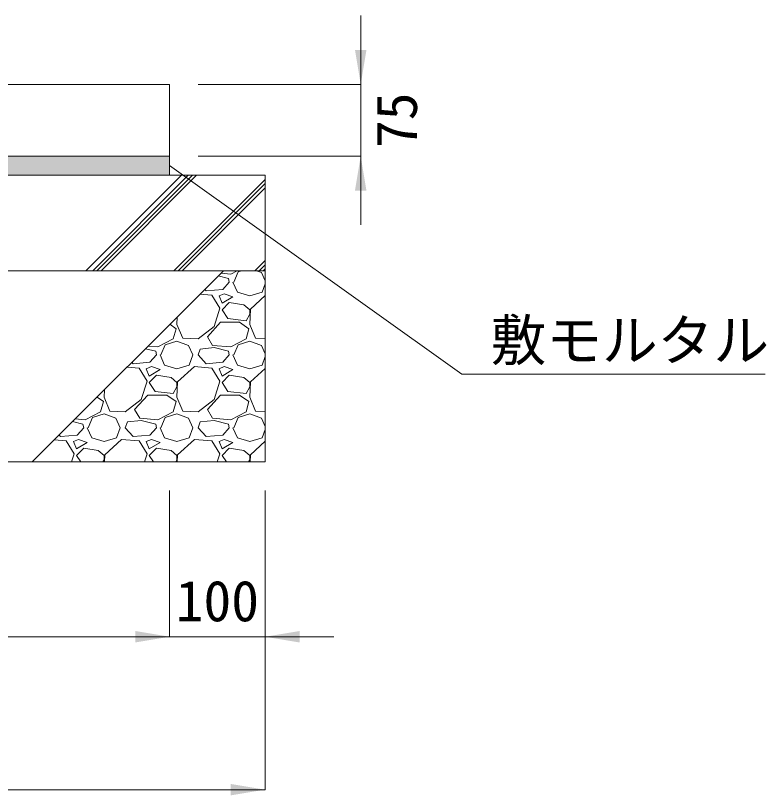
# Model space of a CAD drawing. Units: millimetres at full size, sheet at 1:40. Extents: x 221193 to 264773, y 874627 to 883926.
# Drawn here: x 225862 to 226647, y 879090 to 879905 of the extents above; entities that cross this region are included whole.
import ezdxf
from ezdxf.enums import TextEntityAlignment as Align

# ---------------------------------------------------------------- set-up
doc = ezdxf.new("R2010")
doc.units = ezdxf.units.MM
doc.header["$LTSCALE"] = 40
for name, color, linetype, lineweight in [('0_2', 7, 'Continuous', 15), ('ハッチング', 7, 'Continuous', 5), ('寸法線', 7, 'Continuous', 13), ('引出線', 4, 'Continuous', 9), ('本体', 2, 'Continuous', 20), ('補助線', 8, 'Continuous', 13)]:
    doc.layers.add(name, color=color, linetype=linetype, lineweight=lineweight)
doc.layers.add('ハッチング_モルタル', color=30, linetype='Continuous')
doc.styles.add('ＭＳ ゴシック', font='')
doc.styles.get('ＭＳ ゴシック').set_extended_font_data('MS Gothic')

# ---------------------------------------------------------------- blocks, each defined once
blk = doc.blocks.new('filled_arrow')
at = {"color": 0, "linetype": 'Continuous', "lineweight": -2}
blk.add_solid([(7.5, 1.25), (0, 0), (7.5, -1.25)], dxfattribs=at)

msp = doc.modelspace()

# ---------------------------------------------------------------- hatches: boundary and pattern name
at = {"layer": 'ハッチング'}
h = msp.add_hatch(dxfattribs=at)
h.set_pattern_fill('USER', color=256, style=0, pattern_type=2)
h.set_pattern_definition([(45, (120055.04, 889066.03), (-42.42641, 42.42641), []), (45, (120059.39, 889066.03), (-42.42641, 42.42641), []), (45, (120063.74, 889066.03), (-42.42641, 42.42641), [])])
h.paths.add_polyline_path([(226122.83, 879638.46), (226122.83, 879738.46), (226035.33, 879738.46), (225935.33, 879638.46)])
at = {"layer": 'ハッチング_モルタル'}
msp.add_hatch(color=256, dxfattribs=at).paths.add_polyline_path([(225272.83, 879758.46), (225272.83, 879738.46), (226022.83, 879738.46), (226022.83, 879758.46)])

# ---------------------------------------------------------------- linework, layer by layer
at = {"layer": '0_2', "lineweight": 13}
for p, q in [((226022.83, 879758.46), (226022.83, 879738.46)), ((226122.83, 879738.46), (226122.83, 879438.46))]:
    msp.add_line(p, q, dxfattribs=at)
at = {"layer": '0_2'}
for p, q in [((225172.83, 879738.46), (226122.83, 879738.46)), ((225172.83, 879638.46), (226122.83, 879638.46)), ((226122.83, 879438.46), (225172.83, 879438.46))]:
    msp.add_line(p, q, dxfattribs=at)
at = {"layer": 'ハッチング'}
for p, q in [((226093.43, 879638.46), (226086.87, 879635.02)), ((226089.92, 879626.64), (226094.49, 879637.31)), ((226094.49, 879637.31), (226098.17, 879638.46)), ((226113.78, 879638.46), (226118.88, 879636.55)), ((226118.88, 879636.55), (226122.83, 879627.97)), ((226084.59, 879630.45), (226073.78, 879633.15)), ((226086.87, 879635.02), (226076.48, 879635.86)), ((226085.35, 879626.64), (226084.59, 879630.45)), ((226085.35, 879626.64), (226078.49, 879619.02)), ((226089.16, 879626.64), (226093.73, 879615.97)), ((226119.64, 879615.97), (226122.83, 879624.92)), ((226067.06, 879612.93), (226054.59, 879613.97)), ((226060.96, 879617.5), (226059.61, 879618.98)), ((226078.49, 879619.02), (226060.96, 879617.5)), ((226075.44, 879599.21), (226067.06, 879612.93)), ((226080.01, 879614.45), (226074.68, 879612.16)), ((226074.68, 879612.16), (226077.73, 879604.54)), ((226089.16, 879611.4), (226080.01, 879614.45)), ((226093.73, 879615.97), (226106.68, 879612.16)), ((226106.68, 879612.16), (226119.64, 879615.97)), ((226122.83, 879612.5), (226107.45, 879598.45)), ((226077.73, 879604.54), (226089.16, 879611.4)), ((226085.35, 879605.31), (226077.73, 879597.69)), ((226100.59, 879603.02), (226085.35, 879605.31)), ((226069.35, 879580.16), (226075.44, 879599.21)), ((226077.73, 879597.69), (226083.82, 879588.54)), ((226106.68, 879597.69), (226100.59, 879603.02)), ((226107.45, 879598.45), (226106.68, 879582.45)), ((226106.68, 879593.11), (226106.68, 879597.69)), ((226030.85, 879590.23), (226030.48, 879582.45)), ((226083.82, 879588.54), (226102.87, 879586.26)), ((226102.87, 879586.26), (226106.68, 879593.11)), ((226023.09, 879582.47), (226029.72, 879577.87)), ((226030.48, 879582.45), (226036.58, 879567.97)), ((226052.58, 879567.21), (226069.35, 879580.16)), ((226062.49, 879569.49), (226076.2, 879584.73)), ((226076.2, 879584.73), (226096.02, 879584.73)), ((226096.02, 879584.73), (226105.92, 879577.87)), ((226106.68, 879582.45), (226112.78, 879567.97)), ((226029.72, 879577.87), (226026.67, 879567.21)), ((226105.92, 879577.87), (226102.87, 879567.21)), ((226026.67, 879567.21), (226010.67, 879558.82)), ((226018.29, 879561.11), (226030.48, 879564.92)), ((226030.48, 879564.92), (226042.68, 879560.35)), ((226036.58, 879567.97), (226052.58, 879567.21)), ((226067.82, 879560.35), (226062.49, 879569.49)), ((226102.87, 879567.21), (226086.87, 879558.82)), ((226094.49, 879561.11), (226106.68, 879564.92)), ((226106.68, 879564.92), (226118.88, 879560.35)), ((226112.78, 879567.97), (226122.83, 879567.49)), ((226008.39, 879554.25), (225997.58, 879556.95)), ((226010.67, 879558.82), (226000.28, 879559.66)), ((226013.72, 879550.44), (226018.29, 879561.11)), ((226042.68, 879560.35), (226047.25, 879550.44)), ((226052.58, 879550.44), (226054.87, 879556.54)), ((226069.35, 879558.06), (226054.87, 879556.54)), ((226086.87, 879558.82), (226067.82, 879560.35)), ((226084.59, 879554.25), (226069.35, 879558.06)), ((226089.92, 879550.44), (226094.49, 879561.11)), ((226118.88, 879560.35), (226122.83, 879551.77)), ((226009.15, 879550.44), (226002.29, 879542.82)), ((226009.15, 879550.44), (226008.39, 879554.25)), ((226012.96, 879550.44), (226017.53, 879539.77)), ((226043.44, 879539.77), (226047.25, 879550.44)), ((226060.96, 879541.3), (226052.58, 879550.44)), ((226085.35, 879550.44), (226078.49, 879542.82)), ((226085.35, 879550.44), (226084.59, 879554.25)), ((226089.16, 879550.44), (226093.73, 879539.77)), ((226119.64, 879539.77), (226122.83, 879548.72)), ((225984.76, 879541.3), (225983.41, 879542.78)), ((226002.29, 879542.82), (225984.76, 879541.3)), ((226003.81, 879538.25), (225998.48, 879535.96)), ((226012.96, 879535.2), (226003.81, 879538.25)), ((226017.53, 879539.77), (226030.48, 879535.96)), ((226030.48, 879535.96), (226043.44, 879539.77)), ((226048.77, 879538.25), (226031.25, 879522.25)), ((226067.06, 879536.73), (226048.77, 879538.25)), ((226078.49, 879542.82), (226060.96, 879541.3)), ((226080.01, 879538.25), (226074.68, 879535.96)), ((226089.16, 879535.2), (226080.01, 879538.25)), ((226093.73, 879539.77), (226106.68, 879535.96)), ((226106.68, 879535.96), (226119.64, 879539.77)), ((225990.86, 879536.73), (225978.39, 879537.77)), ((225999.24, 879523.01), (225990.86, 879536.73)), ((225998.48, 879535.96), (226001.53, 879528.34)), ((226001.53, 879528.34), (226012.96, 879535.2)), ((226075.44, 879523.01), (226067.06, 879536.73)), ((226074.68, 879535.96), (226077.73, 879528.34)), ((226077.73, 879528.34), (226089.16, 879535.2)), ((226122.83, 879536.3), (226107.45, 879522.25)), ((225993.15, 879503.96), (225999.24, 879523.01)), ((226009.15, 879529.11), (226001.53, 879521.49)), ((226024.39, 879526.82), (226009.15, 879529.11)), ((226030.48, 879521.49), (226024.39, 879526.82)), ((226031.25, 879522.25), (226030.48, 879506.25)), ((226069.35, 879503.96), (226075.44, 879523.01)), ((226085.35, 879529.11), (226077.73, 879521.49)), ((226100.59, 879526.82), (226085.35, 879529.11)), ((226106.68, 879521.49), (226100.59, 879526.82)), ((226107.45, 879522.25), (226106.68, 879506.25)), ((225954.65, 879514.03), (225954.28, 879506.25)), ((226001.53, 879521.49), (226007.62, 879512.34)), ((226026.67, 879510.06), (226030.48, 879516.91)), ((226030.48, 879516.91), (226030.48, 879521.49)), ((226077.73, 879521.49), (226083.82, 879512.34)), ((226102.87, 879510.06), (226106.68, 879516.91)), ((226106.68, 879516.91), (226106.68, 879521.49)), ((225946.89, 879506.27), (225953.52, 879501.67)), ((225954.28, 879506.25), (225960.38, 879491.77)), ((225986.29, 879493.29), (226000, 879508.53)), ((226000, 879508.53), (226019.82, 879508.53)), ((226007.62, 879512.34), (226026.67, 879510.06)), ((226019.82, 879508.53), (226029.72, 879501.67)), ((226030.48, 879506.25), (226036.58, 879491.77)), ((226062.49, 879493.29), (226076.2, 879508.53)), ((226076.2, 879508.53), (226096.02, 879508.53)), ((226083.82, 879512.34), (226102.87, 879510.06)), ((226096.02, 879508.53), (226105.92, 879501.67)), ((226106.68, 879506.25), (226112.78, 879491.77)), ((225953.52, 879501.67), (225950.47, 879491.01)), ((225976.38, 879491.01), (225993.15, 879503.96)), ((226029.72, 879501.67), (226026.67, 879491.01)), ((226052.58, 879491.01), (226069.35, 879503.96)), ((226105.92, 879501.67), (226102.87, 879491.01)), ((225950.47, 879491.01), (225934.47, 879482.62)), ((225960.38, 879491.77), (225976.38, 879491.01)), ((225991.62, 879484.15), (225986.29, 879493.29)), ((226026.67, 879491.01), (226010.67, 879482.62)), ((226036.58, 879491.77), (226052.58, 879491.01)), ((226067.82, 879484.15), (226062.49, 879493.29)), ((226102.87, 879491.01), (226086.87, 879482.62)), ((226112.78, 879491.77), (226122.83, 879491.29)), ((225934.47, 879482.62), (225924.08, 879483.46)), ((225937.52, 879474.24), (225942.09, 879484.91)), ((225942.09, 879484.91), (225954.28, 879488.72)), ((225954.28, 879488.72), (225966.48, 879484.15)), ((225966.48, 879484.15), (225971.05, 879474.24)), ((225993.15, 879481.86), (225978.67, 879480.34)), ((226010.67, 879482.62), (225991.62, 879484.15)), ((226008.39, 879478.05), (225993.15, 879481.86)), ((226013.72, 879474.24), (226018.29, 879484.91)), ((226018.29, 879484.91), (226030.48, 879488.72)), ((226030.48, 879488.72), (226042.68, 879484.15)), ((226042.68, 879484.15), (226047.25, 879474.24)), ((226069.35, 879481.86), (226054.87, 879480.34)), ((226086.87, 879482.62), (226067.82, 879484.15)), ((226084.59, 879478.05), (226069.35, 879481.86)), ((226089.92, 879474.24), (226094.49, 879484.91)), ((226094.49, 879484.91), (226106.68, 879488.72)), ((226106.68, 879488.72), (226118.88, 879484.15)), ((226118.88, 879484.15), (226122.83, 879475.57)), ((225932.19, 879478.05), (225921.38, 879480.75)), ((225932.95, 879474.24), (225926.09, 879466.62)), ((225932.95, 879474.24), (225932.19, 879478.05)), ((225936.76, 879474.24), (225941.33, 879463.57)), ((225967.24, 879463.57), (225971.05, 879474.24)), ((225976.38, 879474.24), (225978.67, 879480.34)), ((225984.76, 879465.1), (225976.38, 879474.24)), ((226009.15, 879474.24), (226002.29, 879466.62)), ((226009.15, 879474.24), (226008.39, 879478.05)), ((226012.96, 879474.24), (226017.53, 879463.57)), ((226043.44, 879463.57), (226047.25, 879474.24)), ((226052.58, 879474.24), (226054.87, 879480.34)), ((226060.96, 879465.1), (226052.58, 879474.24)), ((226085.35, 879474.24), (226078.49, 879466.62)), ((226085.35, 879474.24), (226084.59, 879478.05)), ((226089.16, 879474.24), (226093.73, 879463.57)), ((225908.56, 879465.1), (225907.21, 879466.58)), ((225926.09, 879466.62), (225908.56, 879465.1)), ((226002.29, 879466.62), (225984.76, 879465.1)), ((226078.49, 879466.62), (226060.96, 879465.1)), ((226119.64, 879463.57), (226122.83, 879472.52)), ((225914.66, 879460.53), (225902.19, 879461.57)), ((225923.04, 879446.81), (225914.66, 879460.53)), ((225927.61, 879462.05), (225922.28, 879459.76)), ((225922.28, 879459.76), (225925.33, 879452.14)), ((225925.33, 879452.14), (225936.76, 879459)), ((225936.76, 879459), (225927.61, 879462.05)), ((225941.33, 879463.57), (225954.28, 879459.76)), ((225954.28, 879459.76), (225967.24, 879463.57)), ((225972.57, 879462.05), (225955.05, 879446.05)), ((225990.86, 879460.53), (225972.57, 879462.05)), ((225999.24, 879446.81), (225990.86, 879460.53)), ((226003.81, 879462.05), (225998.48, 879459.76)), ((225998.48, 879459.76), (226001.53, 879452.14)), ((226001.53, 879452.14), (226012.96, 879459)), ((226012.96, 879459), (226003.81, 879462.05)), ((226017.53, 879463.57), (226030.48, 879459.76)), ((226030.48, 879459.76), (226043.44, 879463.57)), ((226048.77, 879462.05), (226031.25, 879446.05)), ((226067.06, 879460.53), (226048.77, 879462.05)), ((226075.44, 879446.81), (226067.06, 879460.53)), ((226080.01, 879462.05), (226074.68, 879459.76)), ((226074.68, 879459.76), (226077.73, 879452.14)), ((226077.73, 879452.14), (226089.16, 879459)), ((226089.16, 879459), (226080.01, 879462.05)), ((226093.73, 879463.57), (226106.68, 879459.76)), ((226106.68, 879459.76), (226119.64, 879463.57)), ((226122.83, 879460.1), (226107.45, 879446.05)), ((225932.95, 879452.91), (225925.33, 879445.29)), ((225948.19, 879450.62), (225932.95, 879452.91)), ((225954.28, 879445.29), (225948.19, 879450.62)), ((226009.15, 879452.91), (226001.53, 879445.29)), ((226024.39, 879450.62), (226009.15, 879452.91)), ((226030.48, 879445.29), (226024.39, 879450.62)), ((226085.35, 879452.91), (226077.73, 879445.29)), ((226100.59, 879450.62), (226085.35, 879452.91)), ((226106.68, 879445.29), (226100.59, 879450.62)), ((225920.37, 879438.46), (225923.04, 879446.81)), ((225925.33, 879445.29), (225929.88, 879438.46)), ((225953.03, 879438.46), (225954.28, 879440.71)), ((225954.28, 879440.71), (225954.28, 879445.29)), ((225955.05, 879446.05), (225954.68, 879438.46)), ((225996.57, 879438.46), (225999.24, 879446.81)), ((226001.53, 879445.29), (226006.08, 879438.46)), ((226029.23, 879438.46), (226030.48, 879440.71)), ((226030.48, 879440.71), (226030.48, 879445.29)), ((226031.25, 879446.05), (226030.88, 879438.46)), ((226072.77, 879438.46), (226075.44, 879446.81)), ((226077.73, 879445.29), (226082.28, 879438.46)), ((226105.43, 879438.46), (226106.68, 879440.71)), ((226106.68, 879440.71), (226106.68, 879445.29)), ((226107.45, 879446.05), (226107.08, 879438.46))]:
    msp.add_line(p, q, dxfattribs=at)
at = {"layer": '寸法線'}
for p, q in [((226222.83, 879905.46), (226222.83, 879686.46)), ((226052.83, 879833.46), (226222.83, 879833.46)), ((226052.83, 879758.46), (226222.83, 879758.46)), ((226022.83, 879408.46), (226022.83, 879255.63)), ((226022.83, 879408.46), (226022.83, 879255.63)), ((226122.83, 879408.46), (226122.83, 879255.63)), ((226122.83, 879408.46), (226122.83, 879095.63)), ((225272.83, 879255.63), (226022.83, 879255.63)), ((225950.83, 879255.63), (226194.83, 879255.63)), ((225172.83, 879095.63), (226122.83, 879095.63))]:
    msp.add_line(p, q, dxfattribs=at)
at = {"layer": '引出線'}
msp.add_lwpolyline([(226022.83, 879748.46), (226328.79, 879530.49), (226645.92, 879530.49)], dxfattribs=at)
at = {"layer": '本体'}
for p, q in [((225422.83, 879833.46), (226022.83, 879833.46)), ((226022.83, 879758.46), (226022.83, 879833.46)), ((225272.83, 879758.46), (226022.83, 879758.46))]:
    msp.add_line(p, q, dxfattribs=at)
at = {"layer": '補助線'}
for p, q in [((225935.33, 879638.46), (226035.33, 879738.46)), ((225879.09, 879438.46), (226079.08, 879638.46))]:
    msp.add_line(p, q, dxfattribs=at)

# ---------------------------------------------------------------- block references
at = {"layer": '寸法線', "xscale": 4.8, "yscale": 4.8}
for p, rotation in [((226222.83, 879833.46), 90), ((226222.83, 879758.46), 270), ((226022.83, 879255.63), 180), ((226022.83, 879255.63), 180), ((226122.83, 879095.63), 180)]:
    msp.add_blockref('filled_arrow', p, dxfattribs=dict(at, rotation=rotation))
msp.add_blockref('filled_arrow', (226122.83, 879255.63), dxfattribs=at)
at = {"layer": '引出線', "xscale": 0.16, "yscale": 0.16, "rotation": 324.5}
msp.add_blockref('filled_arrow', (226022.83, 879748.46), dxfattribs=at)

# ---------------------------------------------------------------- texts
at = {"layer": '寸法線', "style": 'ＭＳ ゴシック'}
msp.add_text('75', height=42.72, rotation=90, dxfattribs=at).set_placement((226260.33, 879795.96), align=Align.MIDDLE_CENTER)
msp.add_text('100', height=42.72, dxfattribs=at).set_placement((226072.83, 879293.13), align=Align.MIDDLE_CENTER)
at = {"layer": '引出線', "style": 'ＭＳ ゴシック'}
msp.add_text('敷モルタル', height=42.72, dxfattribs=at).set_placement((226358.79, 879587.23), align=Align.TOP_LEFT)

doc.saveas('drawing.dxf')
